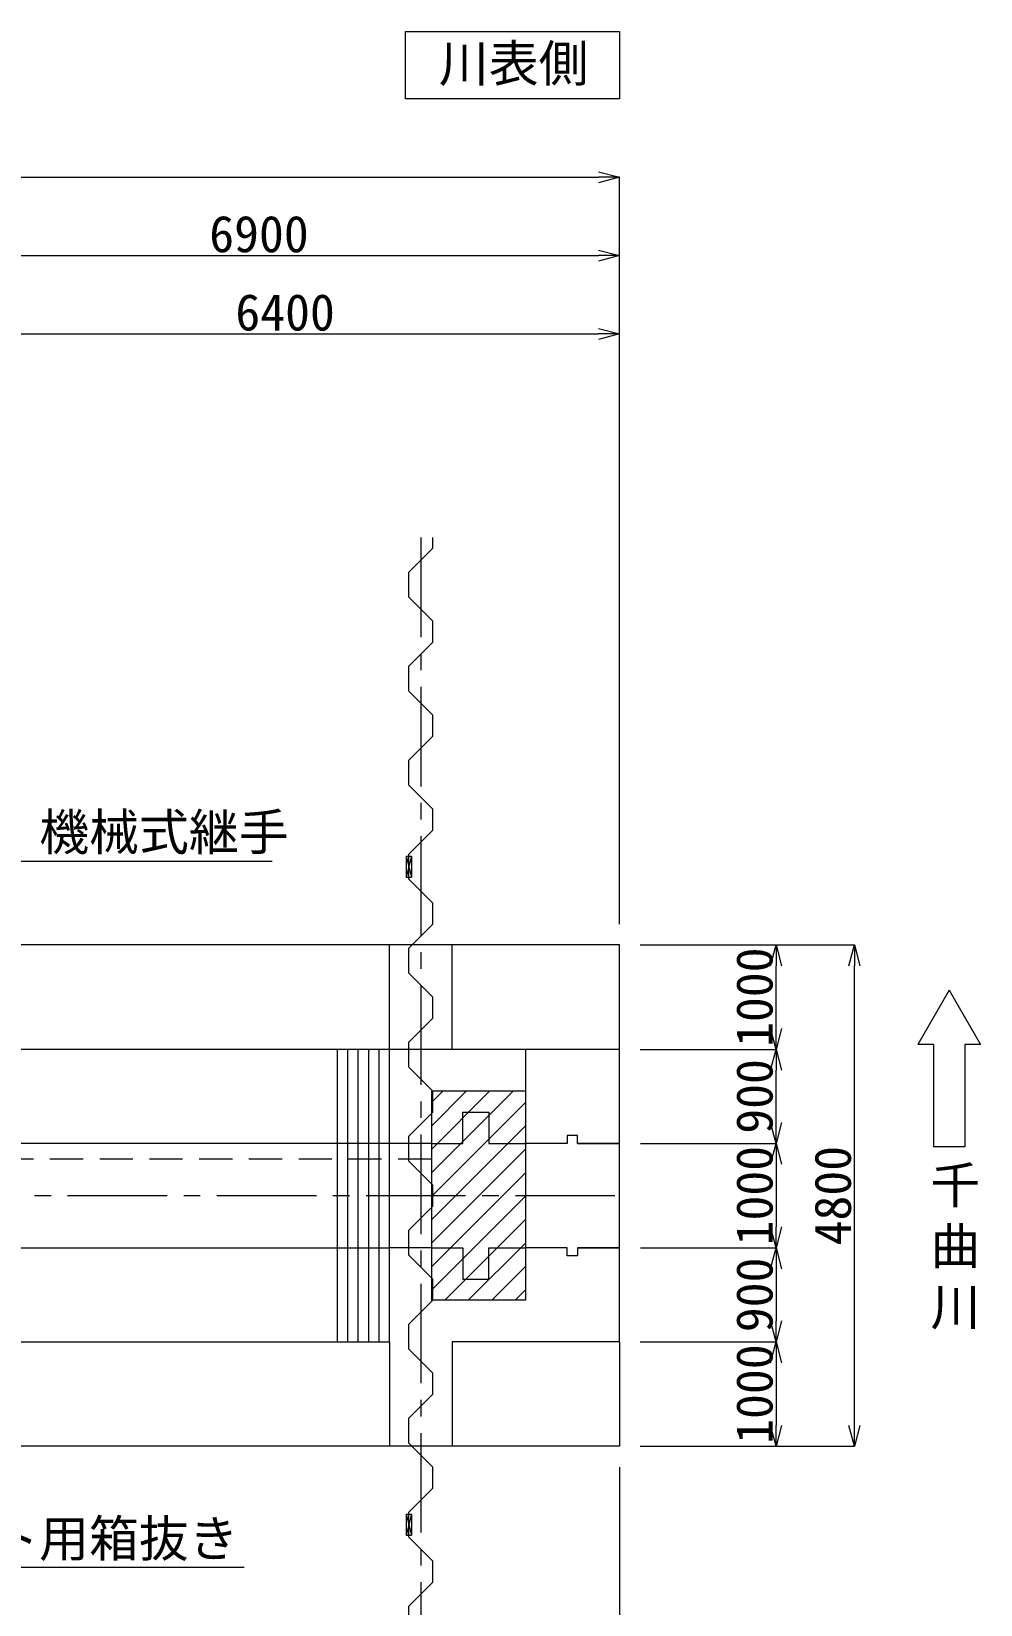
# Model space of a CAD drawing. Extents: x 0 to 319474, y 0 to 59400.
# Drawn here: x 34534 to 43620, y 10804 to 25865 of the extents above; entities that cross this region are included whole.
import ezdxf
from ezdxf import colors
from ezdxf.entities.mleader import LeaderData, LeaderLine
from ezdxf.math import Vec2, Vec3

# ---------------------------------------------------------------- set-up
doc = ezdxf.new("R2010")
doc.units = 0
doc.header["$LTSCALE"] = 100
doc.linetypes.add('CENTER2', pattern=[14.2875, 9.525, -1.5875, 1.5875, -1.5875])
doc.linetypes.add('HIDDEN2', pattern=[4.7625, 3.175, -1.5875])
for name, color, linetype, lineweight in [('0中心線', 7, 'CENTER2', 5), ('0寸法', 7, 'Continuous', 5), ('0文字', 41, 'Continuous', 5), ('2現場打ち・増しコン', 1, 'HIDDEN2', 13), ('2遮水・可とう矢板', 43, 'Continuous', 13)]:
    doc.layers.add(name, color=color, linetype=linetype, lineweight=lineweight)
doc.styles.add('寸法文字', font='MS Gothic.ttf')
doc.dimstyles.new('1／100', dxfattribs={"dimscale": 100, "dimtxt": 3.5, "dimasz": 2, "dimexe": 0, "dimexo": 2, "dimgap": 0.3, "dimtad": 1, "dimdec": 0, "dimzin": 1, "dimdsep": 46, "dimtxsty": '寸法文字', "dimblk": 'OPEN30', "dimcen": 2.5, "dimclrd": 256, "dimclre": 256, "dimclrt": 256, "dimadec": 0, "dimazin": 0, "dimtfac": 1, "dimtdec": 0, "dimtmove": 0, "dimatfit": 3, "dimldrblk": 'OPEN30', "dimfxl": 1, "dimlwd": -1, "dimlwe": -1, "dimarcsym": 0})

# ---------------------------------------------------------------- blocks, each defined once
blk = doc.blocks.new('_Open30')
at = {"color": 0, "linetype": 'ByBlock', "lineweight": -2}
for p, q in [((-1, 0.268), (0, 0)), ((0, 0), (-1, -0.268)), ((0, 0), (-1, 0))]:
    blk.add_line(p, q, dxfattribs=at)
blk = doc.blocks.new('*D84')
at = {"layer": '0寸法', "transparency": 16777216}
for p, q in [((9262, 17019), (9262, 24469)), ((9462, 24469), (39962, 24469)), ((40162, 17319), (40162, 24469))]:
    blk.add_line(p, q, dxfattribs=at)
at = {"layer": 'Defpoints', "color": 0, "transparency": 16777216}
for p in [(40162, 24469), (40162, 17119), (9262, 16819)]:
    blk.add_point(p, dxfattribs=at)
at = {"layer": '0寸法', "transparency": 16777216, "xscale": 200, "yscale": 200, "zscale": 200, "rotation": 180}
blk.add_blockref('_Open30', (9262, 24469), dxfattribs=at)
at = {"layer": '0寸法', "transparency": 16777216, "xscale": 200, "yscale": 200, "zscale": 200}
blk.add_blockref('_Open30', (40162, 24469), dxfattribs=at)
at = {"layer": '0寸法', "transparency": 16777216, "insert": (24712, 24674), "char_height": 350, "attachment_point": 5, "style": '寸法文字'}
blk.add_mtext('30900', dxfattribs=at)
blk = doc.blocks.new('*D89')
at = {"layer": '0寸法', "transparency": 16777216}
for p, q in [((33762, 17319), (33762, 22969)), ((33962, 22969), (39962, 22969)), ((40162, 17319), (40162, 22969))]:
    blk.add_line(p, q, dxfattribs=at)
at = {"layer": 'Defpoints', "color": 0, "linetype": 'ByBlock', "transparency": 16777216}
for p in [(40162, 22969), (33762, 17119), (40162, 17119)]:
    blk.add_point(p, dxfattribs=at)
at = {"layer": '0寸法', "linetype": 'ByBlock', "transparency": 16777216, "xscale": 200, "yscale": 200, "zscale": 200, "rotation": 180}
blk.add_blockref('_Open30', (33762, 22969), dxfattribs=at)
at = {"layer": '0寸法', "linetype": 'ByBlock', "transparency": 16777216, "xscale": 200, "yscale": 200, "zscale": 200}
blk.add_blockref('_Open30', (40162, 22969), dxfattribs=at)
at = {"layer": '0寸法', "linetype": 'ByBlock', "transparency": 16777216, "insert": (36962, 23174), "char_height": 350, "attachment_point": 5, "style": '寸法文字'}
blk.add_mtext('6400', dxfattribs=at)
blk = doc.blocks.new('*D90')
at = {"layer": '0寸法', "transparency": 16777216}
for p, q in [((33262, 17319), (33262, 23719)), ((33462, 23719), (39962, 23719)), ((40162, 17319), (40162, 23719))]:
    blk.add_line(p, q, dxfattribs=at)
at = {"layer": 'Defpoints', "color": 0, "transparency": 16777216}
for p in [(40162, 23719), (33262, 17119), (40162, 17119)]:
    blk.add_point(p, dxfattribs=at)
at = {"layer": '0寸法', "transparency": 16777216, "xscale": 200, "yscale": 200, "zscale": 200, "rotation": 180}
blk.add_blockref('_Open30', (33262, 23719), dxfattribs=at)
at = {"layer": '0寸法', "transparency": 16777216, "xscale": 200, "yscale": 200, "zscale": 200}
blk.add_blockref('_Open30', (40162, 23719), dxfattribs=at)
at = {"layer": '0寸法', "transparency": 16777216, "insert": (36712, 23924), "char_height": 350, "attachment_point": 5, "style": '寸法文字'}
blk.add_mtext('6900', dxfattribs=at)
blk = doc.blocks.new('*D113')
at = {"layer": '0寸法', "transparency": 16777216}
for p, q in [((30879, 13719), (30879, 6459)), ((40162, 12119), (40162, 6459)), ((31079, 6459), (39962, 6459))]:
    blk.add_line(p, q, dxfattribs=at)
at = {"layer": 'Defpoints', "color": 0, "transparency": 16777216}
for p in [(30879, 13919), (40162, 12319), (40162, 6459)]:
    blk.add_point(p, dxfattribs=at)
at = {"layer": '0寸法', "transparency": 16777216, "xscale": 200, "yscale": 200, "zscale": 200, "rotation": 180}
blk.add_blockref('_Open30', (30879, 6459), dxfattribs=at)
at = {"layer": '0寸法', "transparency": 16777216, "xscale": 200, "yscale": 200, "zscale": 200}
blk.add_blockref('_Open30', (40162, 6459), dxfattribs=at)
at = {"layer": '0寸法', "transparency": 16777216, "insert": (35521, 6664), "char_height": 350, "attachment_point": 5, "style": '寸法文字'}
blk.add_mtext('9283', dxfattribs=at)
blk = doc.blocks.new('*D114')
at = {"layer": '0寸法', "transparency": 16777216}
for p, q in [((40162, 12119), (40162, 5709)), ((38262, 8219), (38262, 5709)), ((38462, 5709), (39962, 5709))]:
    blk.add_line(p, q, dxfattribs=at)
at = {"layer": 'Defpoints', "color": 0, "transparency": 16777216}
for p in [(40162, 12319), (38262, 8419), (40162, 5709)]:
    blk.add_point(p, dxfattribs=at)
at = {"layer": '0寸法', "transparency": 16777216, "xscale": 200, "yscale": 200, "zscale": 200, "rotation": 180}
blk.add_blockref('_Open30', (38262, 5709), dxfattribs=at)
at = {"layer": '0寸法', "transparency": 16777216, "xscale": 200, "yscale": 200, "zscale": 200}
blk.add_blockref('_Open30', (40162, 5709), dxfattribs=at)
at = {"layer": '0寸法', "transparency": 16777216, "insert": (39212, 5914), "char_height": 350, "attachment_point": 5, "style": '寸法文字'}
blk.add_mtext('1900', dxfattribs=at)
blk = doc.blocks.new('*D121')
at = {"layer": '0寸法', "transparency": 16777216}
for p, q in [((40362, 17119), (42412, 17119)), ((42412, 12519), (42412, 16919)), ((40362, 12319), (42412, 12319))]:
    blk.add_line(p, q, dxfattribs=at)
at = {"layer": 'Defpoints', "color": 0, "transparency": 16777216}
for p in [(40162, 17119), (42412, 17119), (40162, 12319)]:
    blk.add_point(p, dxfattribs=at)
at = {"layer": '0寸法', "transparency": 16777216, "xscale": 200, "yscale": 200, "zscale": 200}
for p, rotation in [((42412, 17119), 90), ((42412, 12319), 270)]:
    blk.add_blockref('_Open30', p, dxfattribs=dict(at, rotation=rotation))
at = {"layer": '0寸法', "transparency": 16777216, "insert": (42207, 14719), "char_height": 350, "attachment_point": 5, "rotation": 90, "style": '寸法文字'}
blk.add_mtext('4800', dxfattribs=at)
blk = doc.blocks.new('*D122')
at = {"layer": '0寸法', "transparency": 16777216}
for p, q in [((40363, 15219), (41662, 15219)), ((41662, 15019), (41662, 14419)), ((40363, 14219), (41662, 14219))]:
    blk.add_line(p, q, dxfattribs=at)
at = {"layer": 'Defpoints', "color": 0, "transparency": 16777216}
for p in [(40163, 15219), (40163, 14219), (41662, 14219)]:
    blk.add_point(p, dxfattribs=at)
at = {"layer": '0寸法', "transparency": 16777216, "xscale": 200, "yscale": 200, "zscale": 200}
for p, rotation in [((41662, 15219), 90), ((41662, 14219), 270)]:
    blk.add_blockref('_Open30', p, dxfattribs=dict(at, rotation=rotation))
at = {"layer": '0寸法', "transparency": 16777216, "insert": (41457, 14719), "char_height": 350, "attachment_point": 5, "rotation": 90, "style": '寸法文字'}
blk.add_mtext('1000', dxfattribs=at)
blk = doc.blocks.new('*D123')
at = {"layer": '0寸法', "transparency": 16777216}
for p, q in [((40362, 17119), (41662, 17119)), ((41662, 16319), (41662, 16919)), ((40362, 16119), (41662, 16119))]:
    blk.add_line(p, q, dxfattribs=at)
at = {"layer": 'Defpoints', "color": 0, "transparency": 16777216}
for p in [(40162, 17119), (41662, 17119), (40162, 16119)]:
    blk.add_point(p, dxfattribs=at)
at = {"layer": '0寸法', "transparency": 16777216, "xscale": 200, "yscale": 200, "zscale": 200}
for p, rotation in [((41662, 17119), 90), ((41662, 16119), 270)]:
    blk.add_blockref('_Open30', p, dxfattribs=dict(at, rotation=rotation))
at = {"layer": '0寸法', "transparency": 16777216, "insert": (41457, 16619), "char_height": 350, "attachment_point": 5, "rotation": 90, "style": '寸法文字'}
blk.add_mtext('1000', dxfattribs=at)
blk = doc.blocks.new('*D124')
at = {"layer": '0寸法', "transparency": 16777216}
for p, q in [((40362, 16119), (41662, 16119)), ((41662, 15419), (41662, 15919)), ((40363, 15219), (41662, 15219))]:
    blk.add_line(p, q, dxfattribs=at)
at = {"layer": 'Defpoints', "color": 0, "transparency": 16777216}
for p in [(40162, 16119), (41662, 16119), (40163, 15219)]:
    blk.add_point(p, dxfattribs=at)
at = {"layer": '0寸法', "transparency": 16777216, "xscale": 200, "yscale": 200, "zscale": 200}
for p, rotation in [((41662, 16119), 90), ((41662, 15219), 270)]:
    blk.add_blockref('_Open30', p, dxfattribs=dict(at, rotation=rotation))
at = {"layer": '0寸法', "transparency": 16777216, "insert": (41457, 15669), "char_height": 350, "attachment_point": 5, "rotation": 90, "style": '寸法文字'}
blk.add_mtext('900', dxfattribs=at)
blk = doc.blocks.new('*D125')
at = {"layer": '0寸法', "transparency": 16777216}
for p, q in [((40363, 14219), (41662, 14219)), ((41662, 14019), (41662, 13519)), ((40362, 13319), (41662, 13319))]:
    blk.add_line(p, q, dxfattribs=at)
at = {"layer": 'Defpoints', "color": 0, "transparency": 16777216}
for p in [(40163, 14219), (40162, 13319), (41662, 13319)]:
    blk.add_point(p, dxfattribs=at)
at = {"layer": '0寸法', "transparency": 16777216, "xscale": 200, "yscale": 200, "zscale": 200}
for p, rotation in [((41662, 14219), 90), ((41662, 13319), 270)]:
    blk.add_blockref('_Open30', p, dxfattribs=dict(at, rotation=rotation))
at = {"layer": '0寸法', "transparency": 16777216, "insert": (41457, 13769), "char_height": 350, "attachment_point": 5, "rotation": 90, "style": '寸法文字'}
blk.add_mtext('900', dxfattribs=at)
blk = doc.blocks.new('*D126')
at = {"layer": '0寸法', "transparency": 16777216}
for p, q in [((40362, 13319), (41662, 13319)), ((41662, 13119), (41662, 12519)), ((40362, 12319), (41662, 12319))]:
    blk.add_line(p, q, dxfattribs=at)
at = {"layer": 'Defpoints', "color": 0, "transparency": 16777216}
for p in [(40162, 13319), (40162, 12319), (41662, 12319)]:
    blk.add_point(p, dxfattribs=at)
at = {"layer": '0寸法', "transparency": 16777216, "xscale": 200, "yscale": 200, "zscale": 200}
for p, rotation in [((41662, 13319), 90), ((41662, 12319), 270)]:
    blk.add_blockref('_Open30', p, dxfattribs=dict(at, rotation=rotation))
at = {"layer": '0寸法', "transparency": 16777216, "insert": (41457, 12819), "char_height": 350, "attachment_point": 5, "rotation": 90, "style": '寸法文字'}
blk.add_mtext('1000', dxfattribs=at)

msp = doc.modelspace()

# ---------------------------------------------------------------- hatches: boundary and pattern name
at = {"layer": '2現場打ち・増しコン', "linetype": 'Continuous'}
h = msp.add_hatch(dxfattribs=at)
h.set_pattern_fill('ANSI31', color=256, scale=50)
h.set_pattern_definition([(45, (-39022.8, 209428.58), (-112.2532, 112.2532), [])])
h.paths.add_polyline_path([(39262.5, 13718.8), (39262.5, 15718.8), (38362.5, 15718.8), (38362.5, 13718.8)])

# ---------------------------------------------------------------- linework, layer by layer
at = {"layer": '0中心線'}
for p, q in [((38262.5, 21018.8), (38262.5, 8418.8)), ((9162.5, 14718.8), (40262.5, 14718.8))]:
    msp.add_line(p, q, dxfattribs=at)
at = {"layer": '0文字'}
for p, q in [((43319.7, 16687), (43019.7, 16167.4)), ((43319.7, 16687), (43619.7, 16167.4)), ((43169.7, 16167.4), (43019.7, 16167.4)), ((43169.7, 16167.4), (43169.7, 15187)), ((43619.7, 16167.4), (43469.7, 16167.4)), ((43469.7, 16167.4), (43469.7, 15187)), ((43469.7, 15187), (43169.7, 15187))]:
    msp.add_line(p, q, dxfattribs=at)
at = {"layer": '0文字', "lineweight": 20}
msp.add_lwpolyline([(38113.3, 25865.3), (40162.5, 25865.3), (40162.5, 25218.8), (38113.3, 25218.8)], close=True, dxfattribs=at)
at = {"layer": '0文字'}
msp.add_lwpolyline([(34317.1, 17921.2), (36836.8, 17921.2)], dxfattribs=at)
at = {"layer": '2現場打ち・増しコン', "linetype": 'Continuous'}
for p, q in [((40162.5, 17118.8), (33262.2, 17118.8)), ((37962.5, 13318.8), (37962.5, 17118.8)), ((38562.5, 16118.8), (38562.5, 17118.8)), ((40162.5, 16118.8), (40162.5, 17118.8)), ((37962.5, 16118.8), (33262.2, 16118.8)), ((37462.5, 13318.8), (37462.5, 16118.8)), ((40162.5, 16118.8), (37962.5, 16118.8)), ((39262.5, 16118.8), (39262.5, 13718.8)), ((40162.5, 13318.8), (40162.5, 16118.8)), ((39262.5, 15718.8), (38362.5, 15718.8)), ((38362.5, 15718.8), (38362.5, 13718.8)), ((40162.5, 15618.8), (40162.7, 15618.8)), ((39662.5, 15218.8), (39262.5, 15218.8)), ((39762.5, 15293.8), (39662.5, 15293.8)), ((39662.5, 15293.8), (39662.5, 15218.8)), ((39762.5, 15218.8), (39762.5, 15293.8)), ((40162.5, 15218.8), (39762.5, 15218.8)), ((39762.5, 15218.8), (40162.7, 15218.8)), ((33762.2, 14218.8), (37962.5, 14218.8)), ((38362.5, 14218.8), (37962.5, 14218.8)), ((39662.5, 14218.8), (39262.5, 14218.8)), ((39662.5, 14143.8), (39662.5, 14218.8)), ((40162.5, 14218.8), (39762.5, 14218.8)), ((39762.5, 14218.8), (39762.5, 14143.8)), ((39762.5, 14218.8), (40162.7, 14218.8)), ((39762.5, 14143.8), (39662.5, 14143.8)), ((39262.5, 13718.8), (38362.5, 13718.8)), ((40162.5, 13818.8), (40162.7, 13818.8)), ((33262.2, 13318.8), (37962.5, 13318.8)), ((37962.5, 13318.8), (37962.5, 12318.8)), ((38562.5, 13318.8), (38562.5, 12318.8)), ((40162.5, 13318.8), (38562.5, 13318.8)), ((40162.5, 13318.8), (40162.5, 12318.8)), ((40162.5, 12318.8), (33262.2, 12318.8))]:
    msp.add_line(p, q, dxfattribs=at)
at = {"layer": '2現場打ち・増しコン', "linetype": 'Continuous', "ltscale": 100}
for p, q in [((37562.5, 13318.8), (37562.5, 16118.8)), ((37662.5, 13318.8), (37662.5, 16118.8)), ((37762.5, 13318.8), (37762.5, 16118.8)), ((37862.5, 13318.8), (37862.5, 16118.8))]:
    msp.add_line(p, q, dxfattribs=at)
at = {"layer": '2現場打ち・増しコン', "linetype": 'Continuous', "ltscale": 0.2}
msp.add_line((38362.5, 15218.8), (33762.2, 15218.8), dxfattribs=at)
at = {"layer": '2現場打ち・増しコン', "linetype": 'HIDDEN2', "lineweight": 9}
msp.add_line((38362.5, 15068.8), (33762.2, 15068.8), dxfattribs=at)
at = {"layer": '2現場打ち・増しコン', "linetype": 'Continuous', "ltscale": 1500}
for points in [[(38362.5, 15218.8), (38662.5, 15218.8), (38662.5, 15518.8), (38912.5, 15518.8), (38912.5, 15218.8), (39262.5, 15218.8)], [(38362.5, 14218.8), (38662.5, 14218.8), (38662.5, 13918.8), (38912.5, 13918.8), (38912.5, 14218.8), (39262.5, 14218.8)]]:
    msp.add_lwpolyline(points, dxfattribs=at)
at = {"layer": '2遮水・可とう矢板', "ltscale": 100}
for points in [[(38377.5, 20118.8), (38377.5, 20218.8), (38147.5, 20448.8), (38147.5, 20688.8), (38377.5, 20918.8), (38377.5, 21018.8)], [(38377.5, 19218.8), (38377.5, 19318.8), (38147.5, 19548.8), (38147.5, 19788.8), (38377.5, 20018.8), (38377.5, 20118.8)], [(38377.5, 18318.8), (38377.5, 18418.8), (38147.5, 18648.8), (38147.5, 18888.8), (38377.5, 19118.8), (38377.5, 19218.8)], [(38377.5, 17418.8), (38377.5, 17518.8), (38147.5, 17748.8), (38147.5, 17988.8), (38377.5, 18218.8), (38377.5, 18318.8)], [(38377.5, 16518.8), (38377.5, 16618.8), (38147.5, 16848.8), (38147.5, 17088.8), (38377.5, 17318.8), (38377.5, 17418.8)], [(38377.5, 12018.8), (38377.5, 12118.8), (38147.5, 12348.8), (38147.5, 12468.8)], [(38377.5, 11118.8), (38377.5, 11218.8), (38147.5, 11448.8), (38147.5, 11688.8), (38377.5, 11918.8), (38377.5, 12018.8)], [(38377.5, 10218.8), (38377.5, 10318.8), (38147.5, 10548.8), (38147.5, 10788.8), (38377.5, 11018.8), (38377.5, 11118.8)]]:
    msp.add_lwpolyline(points, dxfattribs=at)
at = {"layer": '2遮水・可とう矢板', "ltscale": 0.2}
for points in [[(38122.5, 17968.8), (38122.5, 17768.8)], [(38122.5, 17968.8), (38172.5, 17968.8)], [(38172.5, 17968.8), (38122.5, 17768.8)], [(38122.5, 17968.8), (38172.5, 17768.8)], [(38172.5, 17968.8), (38172.5, 17768.8)], [(38122.5, 17768.8), (38172.5, 17768.8)], [(38377.5, 15618.8), (38377.5, 15718.8), (38147.5, 15948.8), (38147.5, 16188.8), (38377.5, 16418.8), (38377.5, 16518.8)], [(38377.5, 14718.8), (38377.5, 14818.8), (38147.5, 15048.8), (38147.5, 15288.8), (38377.5, 15518.8), (38377.5, 15618.8)], [(38377.5, 13818.8), (38377.5, 13918.8), (38147.5, 14148.8), (38147.5, 14388.8), (38377.5, 14618.8), (38377.5, 14718.8)], [(38377.5, 12918.8), (38377.5, 13018.8), (38147.5, 13248.8), (38147.5, 13488.8), (38377.5, 13718.8), (38377.5, 13818.8)], [(38147.5, 12468.8), (38147.5, 12588.8), (38377.5, 12818.8), (38377.5, 12918.8)], [(38122.5, 11668.8), (38122.5, 11468.8)], [(38122.5, 11668.8), (38172.5, 11668.8)], [(38172.5, 11668.8), (38122.5, 11468.8)], [(38122.5, 11668.8), (38172.5, 11468.8)], [(38172.5, 11668.8), (38172.5, 11468.8)], [(38122.5, 11468.8), (38172.5, 11468.8)]]:
    msp.add_lwpolyline(points, dxfattribs=at)

# ---------------------------------------------------------------- texts
at = {"layer": '0文字', "style": '寸法文字'}
msp.add_text('川表側', height=350, dxfattribs=at).set_placement((38434.6, 25384.3))
at = {"layer": '0文字', "char_height": 350, "attachment_point": 7, "style": '寸法文字'}
for s, insert in [('機械式継手', (34608.9, 17985.9)), ('千\\P曲\\P川\u3000', (43140.6, 13436.5))]:
    msp.add_mtext(s, dxfattribs=dict(at, insert=insert))

# ---------------------------------------------------------------- dimensions: what is measured, and where the dimension line sits
at = {"layer": '0寸法'}
for base, p1, picture, middle in [((40162.5, 24468.8), (9262.2, 16818.8), '*D84', (24712.3, 24673.8)), ((40162.5, 23718.8), (33262.2, 17118.8), '*D90', (36712.3, 23923.8))]:
    dim = msp.add_linear_dim(base=base, p1=p1, p2=(40162.5, 17118.8), dimstyle='1／100', dxfattribs=at)
    dim.commit()
    dim.dimension.update_dxf_attribs({"geometry": picture, "text_midpoint": middle})
at = {"layer": '0寸法', "linetype": 'ByBlock'}
dim = msp.add_linear_dim(base=(40162.5, 22968.8), p1=(33762.2, 17118.8), p2=(40162.5, 17118.8), dimstyle='1／100', override={"dimtxsty": '寸法文字'}, dxfattribs=at)
dim.commit()
dim.dimension.update_dxf_attribs({"geometry": '*D89', "text_midpoint": (36962.3, 23173.8)})
at = {"layer": '0寸法'}
for base, p1, p2, picture, middle in [((41662.5, 17118.8), (40162.5, 16118.8), (40162.5, 17118.8), '*D123', (41457.5, 16618.8)), ((42412.5, 17118.8), (40162.5, 12318.8), (40162.5, 17118.8), '*D121', (42207.5, 14718.8)), ((41662.5, 16118.8), (40162.7, 15218.8), (40162.5, 16118.8), '*D124', (41457.5, 15668.8)), ((41662.5, 14218.8), (40162.7, 15218.8), (40162.7, 14218.8), '*D122', (41457.5, 14718.8)), ((41662.5, 13318.8), (40162.7, 14218.8), (40162.5, 13318.8), '*D125', (41457.5, 13768.8)), ((41662.5, 12318.8), (40162.5, 13318.8), (40162.5, 12318.8), '*D126', (41457.5, 12818.8))]:
    dim = msp.add_linear_dim(base=base, p1=p1, p2=p2, angle=90, dimstyle='1／100', override={"dimtxsty": '寸法文字'}, dxfattribs=at)
    dim.commit()
    dim.dimension.update_dxf_attribs({"geometry": picture, "text_midpoint": middle})
for base, p1, picture, middle in [((40162.5, 6458.8), (30879.2, 13918.8), '*D113', (35520.8, 6663.8)), ((40162.5, 5708.8), (38262.5, 8418.8), '*D114', (39212.5, 5913.8))]:
    dim = msp.add_linear_dim(base=base, p1=p1, p2=(40162.5, 12318.8), dimstyle='1／100', override={"dimtxsty": '寸法文字'}, dxfattribs=at)
    dim.commit()
    dim.dimension.update_dxf_attribs({"geometry": picture, "text_midpoint": middle})

# ---------------------------------------------------------------- leaders
at = {"layer": '0文字'}
ml = msp.add_multileader_mtext('Standard', dxfattribs=at)
ml.set_content('アンカーボルト用箱抜き', color=256, style='寸法文字')
ml.set_leader_properties(color=256, linetype='ByLayer', lineweight=-1)
ml.set_arrow_properties(name='OPEN30')
ml.build(insert=Vec2(0, 0))
ml.multileader.update_dxf_attribs({"text_left_attachment_type": 5, "text_right_attachment_type": 5, "dogleg_length": 0.877, "arrow_head_size": 200, "scale": 100})
ctx = ml.context
ctx.base_point, ctx.scale, ctx.char_height, ctx.arrow_head_size, ctx.landing_gap_size, ctx.plane_origin = Vec3(31244.8, 11161.1), 100, 350, 200, 20, Vec3(29519.9, 13997)
ctx.left_attachment, ctx.right_attachment = 5, 5
notes = []
notes.append((ctx, [(0, (1, 1, 0), (31157.2, 11161.1), (1, 0), 87.7, [(0, [(29103.2, 14718.8)], 0, [])])]))
ctx.mtext.insert, ctx.mtext.flow_direction = Vec3(31264.8, 11611.3), 5
for ctx, leaders in notes:
    for number, flags, end, landing, length, lines in leaders:
        leader = LeaderData()
        leader.index, (leader.has_last_leader_line, leader.has_dogleg_vector, leader.attachment_direction) = number, flags
        leader.last_leader_point, leader.dogleg_vector, leader.dogleg_length = Vec3(end), Vec3(landing), length
        for number, points, colour, breaks in lines:
            line = LeaderLine()
            line.index, line.vertices, line.color, line.breaks = number, Vec3.list(points), colors.encode_raw_color(colour), breaks
            leader.lines.append(line)
        ctx.leaders.append(leader)

doc.saveas('drawing.dxf')
